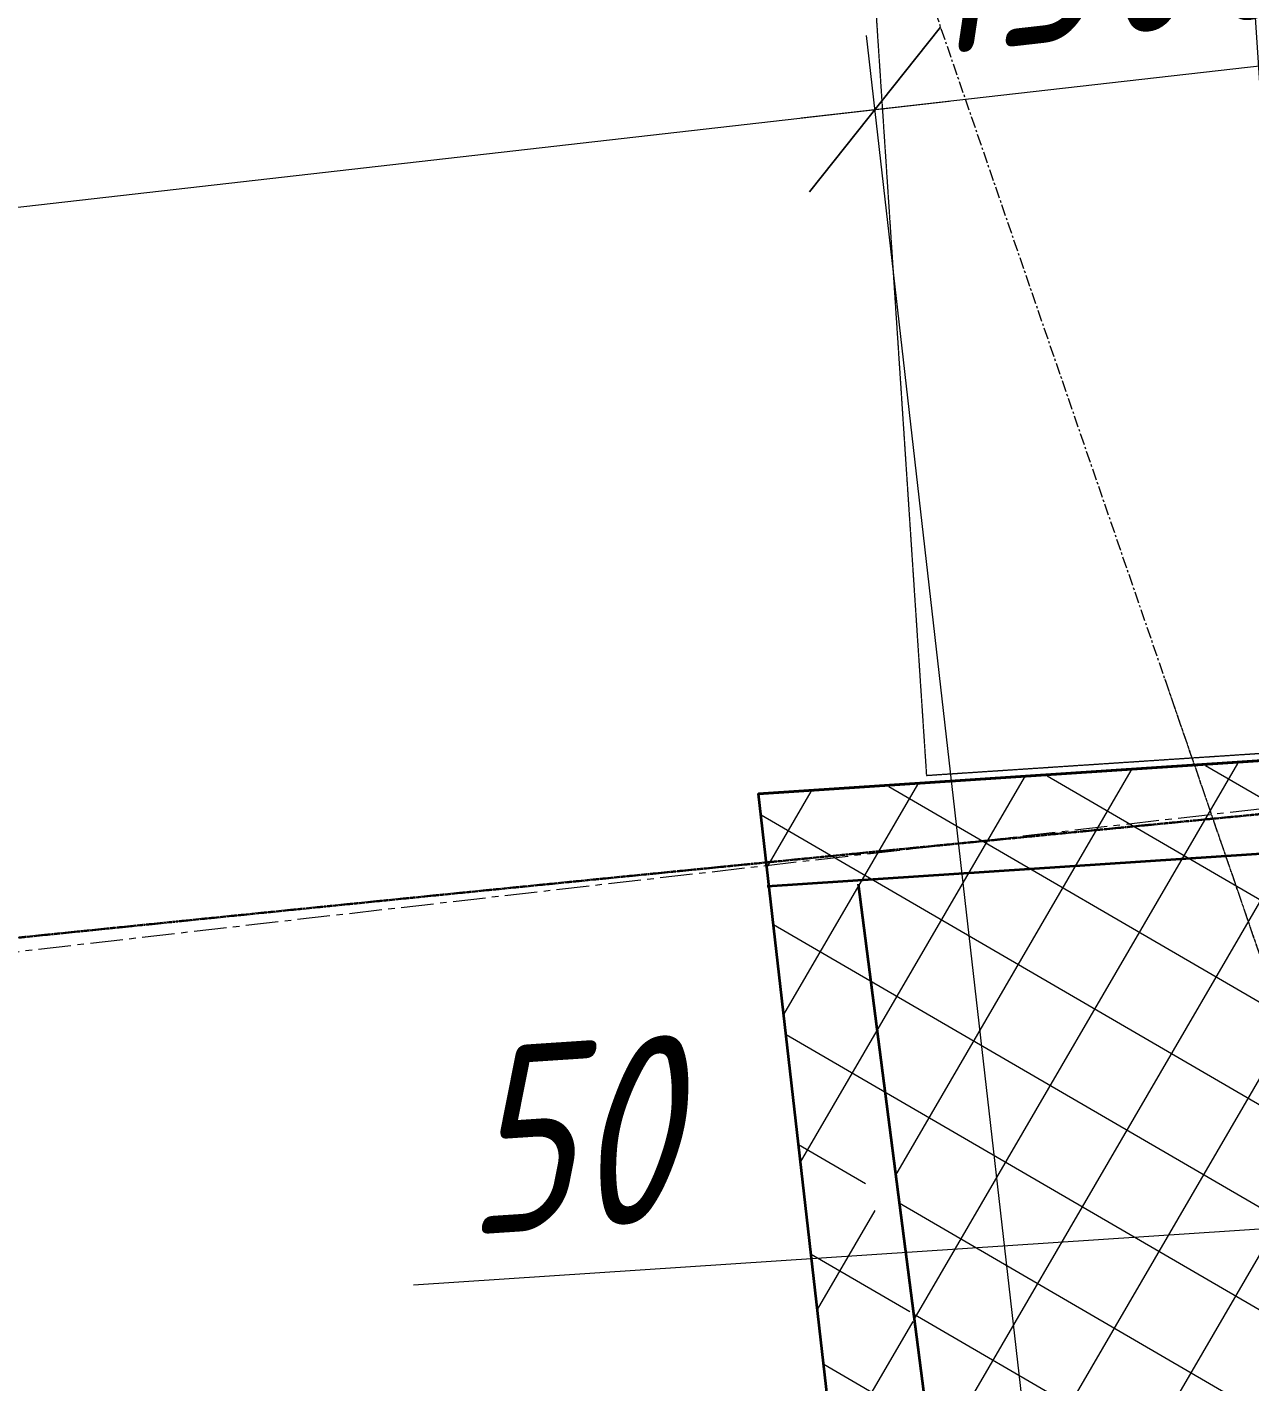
# Model space of a CAD drawing. Header units: millimetres. Extents: x 265754 to 14267433, y -6145605 to 2433772.
# Drawn here: x 7901409 to 7904692, y -572101 to -568462 of the extents above; entities that cross this region are included whole.
import ezdxf

# ---------------------------------------------------------------- set-up
doc = ezdxf.new("R2010")
doc.units = ezdxf.units.MM
doc.linetypes.add('осевая', pattern=[2, 1.25, -0.25, 0.25, -0.25])
doc.linetypes.add('осеваяX2', pattern=[4, 2.5, -0.5, 0.5, -0.5])
for name, color, linetype, lineweight in [('ИС_Med', 7, 'Continuous', 35), ('ИС_Ось', 3, 'осевая', 18), ('ИС_РЗМ', 3, 'Continuous', 18), ('ИС_Тон', 3, 'Continuous', 18), ('ИС_Штр', 3, 'Continuous', 9), ('МДП_Ось', 1, 'осеваяX2', 30)]:
    doc.layers.add(name, color=color, linetype=linetype, lineweight=lineweight)
doc.styles.add('0', font='isocpeur.ttf', dxfattribs={"width": 0.8, "oblique": 15})
doc.dimstyles.new('М200', dxfattribs={"dimscale": 200, "dimtxt": 2.5, "dimasz": 2, "dimexe": 1, "dimexo": 1, "dimgap": 0.8, "dimtad": 1, "dimdec": 0, "dimzin": 0, "dimdsep": 46, "dimtxsty": '0', "dimblk": 'OBLIQUE', "dimcen": 0.09, "dimdle": 1, "dimclrd": 256, "dimclre": 256, "dimclrt": 256, "dimadec": 4, "dimazin": 0, "dimtfac": 1, "dimtdec": 0, "dimtmove": 1, "dimatfit": 2, "dimfxl": 1, "dimtolj": 1, "dimtzin": 0, "dimlwd": -1, "dimarcsym": 0})

# ---------------------------------------------------------------- blocks, each defined once
blk = doc.blocks.new('_OBLIQUE')
at = {"color": 0, "linetype": 'ByBlock', "lineweight": -2}
blk.add_line((0.5000000000000001, 0.4999999999999999), (-0.5000000000000001, -0.4999999999999999), dxfattribs=at)
blk = doc.blocks.new('*D1662')
at = {"layer": 'Defpoints', "color": 0, "transparency": 16777216}
for p in [(30467.34944290024, 10281.33969942906), (30526.06151901925, 8847.611468985388), (30561.99805065547, 8849.987783747434)]:
    blk.add_point(p, dxfattribs=at)
at = {"layer": 'ИС_РЗМ', "transparency": 16777216}
for p, q in [((30548.80177524985, 9049.552057966845), (30454.15316274759, 10480.90397333457)), ((30512.86524362151, 9047.175743085616), (30418.21663111925, 10478.52765845334)), ((30467.34940880263, 10281.33980047267), (30866.47775452643, 10307.73229258274)), ((30431.41287717429, 10278.96348559144), (27477.96381437777, 10083.66570250366)), ((30467.34940880263, 10281.33980047267), (30431.41287717429, 10278.96348559144))]:
    blk.add_line(p, q, dxfattribs=at)
at = {"layer": 'ИС_РЗМ', "transparency": 16777216, "xscale": 400, "yscale": 400, "zscale": 400}
for p, rotation in [((30431.41287717429, 10278.96348559144), 3.783194452629752), ((30467.34940880263, 10281.33980047267), 183.7831944526297)]:
    blk.add_blockref('_OBLIQUE', p, dxfattribs=dict(at, rotation=rotation))
at = {"layer": 'ИС_РЗМ', "transparency": 16777216, "insert": (27884.26679219322, 10486.35158001213), "char_height": 500, "attachment_point": 5, "rotation": 3.783194452629766, "style": '0'}
blk.add_mtext('\\A1;{\\C1;50}', dxfattribs=at)
blk = doc.blocks.new('*D1722')
at = {"layer": 'Defpoints', "color": 0, "transparency": 16777216}
for p in [(30008.33149917157, 13388.13173208318), (30505.82613355485, 9025.087399098144), (29214.19566288806, 8877.809677461279)]:
    blk.add_point(p, dxfattribs=at)
at = {"layer": 'ИС_РЗМ', "transparency": 16777216}
for p, q in [((30483.1680225341, 9223.79977919806), (29985.67338815082, 13586.8441121831)), ((29191.53755186731, 9076.522057561191), (28694.04291748402, 13439.56639054623)), ((28517.98864840486, 13218.19589942557), (30207.04387927148, 13410.78984310394))]:
    blk.add_line(p, q, dxfattribs=at)
at = {"layer": 'ИС_РЗМ', "transparency": 16777216, "xscale": 400, "yscale": 400, "zscale": 400}
for p, rotation in [((30008.33149917157, 13388.13173208319), 6.505036691569039), ((28716.70102850477, 13240.85401044632), 186.505036691569)]:
    blk.add_blockref('_OBLIQUE', p, dxfattribs=dict(at, rotation=rotation))
at = {"layer": 'ИС_РЗМ', "transparency": 16777216, "insert": (29320.03230567426, 13687.07858395208), "char_height": 500, "attachment_point": 5, "rotation": 6.505036691569056, "style": '0'}
blk.add_mtext('\\A1;1300', dxfattribs=at)
blk = doc.blocks.new('*D1723')
at = {"layer": 'Defpoints', "color": 0, "transparency": 16777216}
for p in [(31024.80932687299, 15247.83678757976), (31322.15962964681, 10751.06778555957), (29925.21041931392, 10658.69406779343)]:
    blk.add_point(p, dxfattribs=at)
at = {"layer": 'ИС_РЗМ', "transparency": 16777216}
for p, q in [((31308.96338425159, 10950.6319584651), (31011.61308147776, 15447.40096048529)), ((29912.01417391871, 10858.25824069897), (29614.66387114488, 15355.02724271915)), ((29428.29594363457, 15142.2668244184), (31224.37349977852, 15261.03303297498))]:
    blk.add_line(p, q, dxfattribs=at)
at = {"layer": 'ИС_РЗМ', "transparency": 16777216, "xscale": 400, "yscale": 400, "zscale": 400}
for p, rotation in [((31024.80932687298, 15247.83678757976), 3.783194263193269), ((29627.8601165401, 15155.46306981362), 183.7831942631933)]:
    blk.add_blockref('_OBLIQUE', p, dxfattribs=dict(at, rotation=rotation))
at = {"layer": 'ИС_РЗМ', "transparency": 16777216, "insert": (30779.8655485659, 15607.458761547), "char_height": 500, "attachment_point": 5, "rotation": 3.783194263193283, "style": '0'}
blk.add_mtext('\\A1;1400', dxfattribs=at)
blk = doc.blocks.new('*D1738')
at = {"layer": 'Defpoints', "color": 0, "transparency": 16777216}
for p in [(28716.70114133232, 13240.85302097203), (29190.61208149657, 9084.638463201583), (8027.74360086111, 6671.549639507545)]:
    blk.add_point(p, dxfattribs=at)
at = {"layer": 'ИС_РЗМ', "transparency": 16777216}
for p, q in [((29167.95393968814, 9283.350940035732), (28694.04298573999, 13439.56549623447)), ((7355.120244762282, 10805.10611065031), (28915.4134774444, 13263.51122788932)), ((8005.085467055584, 6870.262046155983), (7531.174513107433, 11026.47660235472))]:
    blk.add_line(p, q, dxfattribs=at)
at = {"layer": 'ИС_РЗМ', "transparency": 16777216, "xscale": 400, "yscale": 400, "zscale": 400}
for p, rotation in [((28716.70109741962, 13240.85311620969), 6.505036881546624), ((7553.832624787063, 10827.76422232994), 186.5050368815466)]:
    blk.add_blockref('_OBLIQUE', p, dxfattribs=dict(at, rotation=rotation))
at = {"layer": 'ИС_РЗМ', "transparency": 16777216, "insert": (18302.70721120758, 12430.83092994886), "char_height": 500, "attachment_point": 5, "rotation": 6.505036881546639, "style": '0'}
blk.add_mtext('\\A1;21300', dxfattribs=at)
blk = doc.blocks.new('План Узловая')
at = {"layer": 'ИС_Штр'}
h = blk.add_hatch(dxfattribs=at)
h.set_pattern_fill('ANSI37', color=256, scale=75, angle=14.81052377493742)
h.set_pattern_definition([(59.81052396495632, (30598.14906042325, 11084.6538830669), (-205.8274349733927, 119.7438208730364), []), (149.8105239649563, (30598.14906042325, 11084.6538830669), (-119.7438208730364, -205.8274349733926), [])])
h.paths.add_polyline_path([(31046.23397322121, 10889.94822154474), (30906.35093492683, 11296.71917364025), (29771.41297818359, 10906.42933399713), (29941.53977606626, 10411.74852178141), (29914.8661103553, 10815.12901959202), (30264.10341294017, 10838.2224490302), (30276.2130249184, 10655.09121536335), (30375.99511137127, 10661.6893380601), (30363.88549939299, 10844.82057172694)])
h.paths.add_polyline_path([(30211.02929780685, 9628.14889398939), (30016.62357528455, 10193.42598092451), (29956.24045332294, 10189.43312748091), (29941.53977606626, 10411.74852178141), (29771.41297818359, 10906.42933399713), (28749.58222104004, 10555.03553314804), (28824.86015602079, 9969.378947707999), (28990.12434226513, 9488.801236460102)])
h.paths.add_polyline_path([(29771.41297818359, 10906.42933399713), (29575.06451056135, 11477.35537651106), (28404.61289571738, 11399.88780007535), (28627.24644248543, 9447.3842653241), (28990.12434226513, 9488.801236460102), (28636.79835009383, 10516.25068271247)])
h.paths.add_polyline_path([(30906.35093492683, 11296.71917364025), (31046.23397322121, 10889.94822154474), (31311.81466521224, 10907.51260825666), (31286.30750337866, 11293.25230178458), (31785.21793564252, 11326.24291527271), (31765.66513765877, 11622.34259287053), (29575.06451056135, 11477.35537651106), (29771.41297818359, 10906.42933399713)])
h.paths.add_polyline_path([(31432.21877995296, 9767.529025885859), (31387.72936623154, 9896.901402967982), (31378.68122114491, 9896.30309145141), (31376.47818868695, 9929.61910954502), (31257.53760631901, 10275.49073574459), (30405.25984236068, 10219.1246796156), (30393.15023038239, 10402.25591328251), (30293.36814392969, 10395.65779058594), (30305.47775590781, 10212.52655691892), (30016.62357528455, 10193.42598092451), (30211.02929780685, 9628.14889398939)], flags=16)
h.paths.add_polyline_path([(32398.18440458359, 9877.779251700034), (32392.52641244623, 9963.343932211632), (31387.72936623154, 9896.901402967982), (31432.21877995296, 9767.529025885859)])
h.paths.add_polyline_path([(31353.18900819722, 10281.81671597669), (31257.53760631901, 10275.49073574459), (31376.47818868695, 9929.61910954502)], flags=17)
h.paths.add_polyline_path([(31332.4943622608, 10594.77769663243), (31151.8469816313, 10582.83233023685), (31246.23847679194, 10308.34788362775), (31350.976580263, 10315.27481997368)], flags=17)
h.paths.add_polyline_path([(31246.23847679194, 10308.34788362775), (31151.8469816313, 10582.83233023685), (30384.56454370992, 10532.09553118696), (30393.15023038239, 10402.25591328251), (30403.04741442745, 10252.5827836034)], flags=17)
h.paths.add_polyline_path([(30293.36814392969, 10395.65779058594), (30284.78245725716, 10525.49740848935), (29935.54515467252, 10502.40397904773), (29941.53977606626, 10411.74852178141), (30005.32358605106, 10226.28316698578), (30303.26532797457, 10245.98466090672)], flags=17)
h.paths.add_polyline_path([(30266.31584087346, 10804.76434504252), (29917.07853828854, 10781.67091560445), (29935.54515467252, 10502.40397904773), (30284.78245725716, 10525.49740848935), (30276.2130249184, 10655.09121536335)], flags=17)
h.paths.add_polyline_path([(31151.8469816313, 10582.83233023685), (31057.53310274723, 10857.09107366478), (30366.09792732628, 10811.36246773915), (30375.99511137127, 10661.6893380601), (30384.56454370992, 10532.09553118696)], flags=17)
h.paths.add_polyline_path([(31314.0270931464, 10874.0545042599), (31057.53310274723, 10857.09107366478), (31151.8469816313, 10582.83233023685), (31332.4943622608, 10594.77769663243)])
h.paths.add_polyline_path([(33847.50386461854, 3846.014640074573), (34346.4142968824, 3879.005253562646), (34313.4236833881, 4377.91568592086), (33299.57849203912, 4310.874845194281), (33207.20477427292, 5707.82405552722), (33706.11520653672, 5740.814669015235), (33673.12459304242, 6239.725101373508), (32659.27940174099, 6172.684260613343), (32566.90568397479, 7569.633470946283), (33065.81611623859, 7602.624084434356), (33032.82550274429, 8101.534516792628), (32018.98031144287, 8034.493676032464), (31926.60659367667, 9431.442886365345), (32425.51702594047, 9464.433499853418), (32378.60591226845, 9875.845516204718), (28627.16609921452, 9448.088877717964), (28675.30819469853, 9025.881114337652), (29190.61208149669, 9084.638463201583), (29349.21885864116, 7693.651802508277), (28852.43790839141, 7637.006524956436), (28909.08318594558, 7140.225574683165), (29823.46260771604, 7244.487374793505), (29982.06938486057, 5853.500714099908), (29485.28843461076, 5796.855436548416), (29541.93371216499, 5300.074486275087), (30456.31313395494, 5404.336286514183), (30614.91991109942, 4013.349625820527), (30118.13896084961, 3956.704348269035), (30174.78423839941, 3459.923398034181), (31089.16366012767, 3564.185198139807), (31247.77043727128, 2173.198537446093), (30750.9894870214, 2116.553259894601), (30807.63476457569, 1619.772309621272), (31722.01418641413, 1724.034109826898), (31880.62096355774, 333.0474491331843), (31383.84001330787, 276.4021715816343), (31440.4852908621, -220.3787786916364), (32354.86471263255, -116.1169785812963), (32513.47148977703, -1507.103639274545), (32016.69053952728, -1563.748916826444), (32087.49713647115, -2184.725104677607), (35765.57305422839, -1940.037392498227), (35719.38619535958, -1241.562787546834), (35220.47576309572, -1274.553401034907), (35128.10204532946, 122.395809298032), (35627.01247759332, 155.3864227860468), (35594.02186409902, 654.2968551443191), (34580.17667279759, 587.2560143842129), (34487.80295503134, 1984.205224717094), (34986.7133872952, 2017.195838205167), (34953.7227738045, 2516.106270509656), (33939.8775823848, 2449.065429741633)])
at = {"color": 5}
for p, q in [((28666.91018576507, 14292.75512701925, 0.0002896141967345997), (28854.70899908588, 11452.71133622056, 0.0002896271474242107)), ((28854.70899908588, 11452.71133622056, 0.0001837357441780689), (32060.98431042366, 11664.72732658673, 0.0001837357442571954))]:
    blk.add_line(p, q, dxfattribs=at)
at = {"layer": 'ИС_Med', "color": 4, "ltscale": 70}
blk.add_line((28671.60799365287, 11161.66906760342, 7.145141514016815e-06), (28888.04122266237, 9477.835074152506, 1.430550763759774e-06), dxfattribs=at)
for points in [[(164249.9851047195, 9378.361564947409), (146737.1632683666, 11229.1734096345), (141436.4759885746, 11690.23788768327), (139643.362799186, 11846.14761003095), (127893.7473204083, 12867.91265607666), (98278.7031883793, 14177.07054692687), (96571.9309739063, 14158.33010130562), (64797.64305768989, 13809.44680646947), (63363.12789939001, 13714.58902830584), (33943.15434313292, 11769.18377471657), (28404.26680271205, 11402.9230471336)], [(33966.56023019768, 11520.18552294042), (28426.72394413123, 11153.86205924518)]]:
    blk.add_lwpolyline(points, dxfattribs=at)
at = {"layer": 'ИС_Med'}
blk.add_lwpolyline([(28604.50159799523, 9646.857302113785), (28404.26680271205, 11402.9230471336), (31765.47749419458, 11625.18418972549), (31785.24470742274, 11326.24468556518), (31286.30750337872, 11293.25230178447), (31378.68122114486, 9896.303091451584), (32392.52641244623, 9963.343932211632), (32425.51702594053, 9464.43349985336), (31926.60659367667, 9431.442886365345), (32018.98031144292, 8034.493676032405), (33032.82550274429, 8101.534516792512), (33065.81611623848, 7602.624084434297), (32566.90568397479, 7569.633470946166), (32659.27940174093, 6172.684260613401), (33673.12459304236, 6239.725101373508), (33706.11520653666, 5740.814669015293), (33207.20477427298, 5707.82405552722), (33299.57849203923, 4310.874845194281), (34313.42368338566, 4377.915685957414), (34346.41429688234, 3879.005253562762), (33847.50386461866, 3846.014640074689)], dxfattribs=at)
at = {"layer": 'ИС_Ось', "color": 1, "ltscale": 25}
blk.add_lwpolyline([(28145.74079890712, 15633.42616253789), (35759.32844154857, -6504.742343612656)], dxfattribs=at)
at = {"layer": 'ИС_Ось', "color": 2, "ltscale": 70}
blk.add_lwpolyline([(174104.5991200464, 8484.928866645969), (149529.5871549466, 11082.09588252449), (130128.1253657142, 12769.36622459895), (98281.30364431615, 14177.181717603), (64799.14123835223, 13809.54587414267), (32399.4591503116, 11667.10643149092), (7342.826656995836, 8785.304755250763)], dxfattribs=at)
at = {"layer": 'ИС_Ось', "ltscale": 0.08, "flags": 128}
for points in [[(29494.35790920258, 11712.02744233608), (35909.10446000099, -6940.248821020126)], [(29494.35790908185, 11712.02744238504), (35909.10445988027, -6940.248820971174)]]:
    blk.add_lwpolyline(points, dxfattribs=at)
at = {"layer": 'ИС_Ось', "color": 6, "ltscale": 25}
blk.add_lwpolyline([(171938.7137536773, 4820.039046314196), (151544.5615984517, 6972.488849354908, 0.059768530447525), (7720.029646566836, 4924.088648953591)], format="xyb", dxfattribs=at)
at = {"layer": 'ИС_Тон', "color": 1}
blk.add_lwpolyline([(33944.1030887785, 11769.24651082879), (28404.26680271205, 11402.9230471336)], dxfattribs=at)
at = {"layer": 'ИС_РЗМ'}
for base, p1, p2, angle, picture, middle in [((31024.80932687299, 15247.83678757976), (29925.21041931392, 10658.69406779343), (31322.15962964681, 10751.06778555957), 3.78319426319325, '*D1723', (30804.60850868193, 15233.27593734913)), ((30008.33149917157, 13388.13173208318), (29214.19566288806, 8877.809677461279), (30505.82613355486, 9025.087399098149), 6.5050366915691304, '*D1722', (29362.51626383817, 13314.49287126475)), ((28716.70114133232, 13240.85302097203), (8027.743600861111, 6671.549639507546), (29190.61208149657, 9084.638463201583), 6.505036691527729, '*D1738', (18345.19121059752, 12058.24515656137))]:
    dim = blk.add_linear_dim(base=base, p1=p1, p2=p2, angle=angle, dimstyle='М200', dxfattribs=at)
    dim.commit()
    dim.dimension.update_dxf_attribs({"geometry": picture, "text_midpoint": middle, "dimtype": 129})
dim = blk.add_linear_dim(base=(30467.34944290024, 10281.33969942906), p1=(30526.06151901925, 8847.611468985386), p2=(30561.99805065547, 8849.987783747434), angle=3.7831942626112425, text='{\\C1;50}', dimstyle='М200', dxfattribs=at)
dim.commit()
dim.dimension.update_dxf_attribs({"geometry": '*D1662', "text_midpoint": (27909.00978708297, 10112.16866333707), "dimtype": 129})

msp = doc.modelspace()

# ---------------------------------------------------------------- linework, layer by layer
at = {"layer": 'МДП_Ось', "ltscale": 2, "flags": 128}
msp.add_lwpolyline([(7743020.992595687, -593330.2204492757), (7875995.041738242, -574045.6070504603, -0.06236864998936627), (8026972.342351574, -571109.4304036988), (8061759.606124713, -574780.1694094313, -0.0006835939129814829), (8066127.362766737, -575245.0831864031, -0.002050784183666171), (8070537.541818458, -575738.9143342129, -0.003417982021346757), (8074983.556319313, -576286.0585162179, -0.004785192664712867), (8079461.395765371, -576911.853947053, -0.006152421236037466), (8083965.726884553, -577642.1325494951, -0.007519673090427893), (8088489.448947108, -578503.0991005858, -0.008886952884495987), (8093023.240716463, -579521.1606231682, -0.01025426574051438), (8097555.105289772, -580722.6930873792, -0.1601430922746665), (8153134.948824895, -618559.8595920985, -0.01025426574051387), (8155916.350471443, -622338.4808565069, -0.008886952884495774), (8158525.636952834, -626183.3919233608, -0.007519673090428102), (8160985.074264622, -630076.525973689, -0.006152421236038218), (8163315.813701455, -633999.5298304628, -0.004785192664712388), (8165539.632439391, -637936.190375684, -0.003417982021346684), (8167678.608705627, -641872.0755668599, -0.002050784183666186), (8169754.846329005, -645794.1650306806, -0.0006835937965662782), (8171790.238388119, -649690.4788107921), (8184758.34710405, -674570.3202971127, 0.0006835937965661736), (8186775.97906046, -678432.6448135038, 0.002050784183666182), (8188793.496882007, -682243.8104068494, 0.003417982021347047), (8190832.591155495, -685995.9048459451, 0.004785192664713083), (8192912.373744836, -689677.5889339225, 0.006152421236038548), (8195050.799434346, -693276.8982754163, 0.00751967309042816), (8197264.460967481, -696780.9847788508, 0.008886952884496306), (8199568.362145425, -700175.8956863796, 0.01025426574051302), (8201975.664321106, -703446.3966451403, 0.2138723582029345), (8268493.021574076, -739259.4261616273, 0.01025426574051402), (8272545.094665596, -739468.4388355437, 0.008886952884494025), (8276647.583610649, -739522.8925601612, 0.007519673090428092), (8280791.538415405, -739441.9096317345, 0.006152421236037237), (8284973.570544253, -739245.6967650175, 0.004785192664712761), (8289192.088392084, -738955.1790515168, 0.003417982021346697), (8293446.987903847, -738591.9321772363, 0.002050784183666441), (8297739.323941261, -738178.1536178559, 0.0006835938547737822), (8302070.963949747, -737736.6645410234), (8315444.089647659, -736361.3322489178)], format="xyb", dxfattribs=at)

# ---------------------------------------------------------------- next in the draw order: block references
at = {"layer": 'ИС_Ось', "color": 4, "ltscale": 0.05}
msp.add_blockref('План Узловая', (7874968.788125941, -581924.4700561167), dxfattribs=at)

doc.saveas('drawing.dxf')
